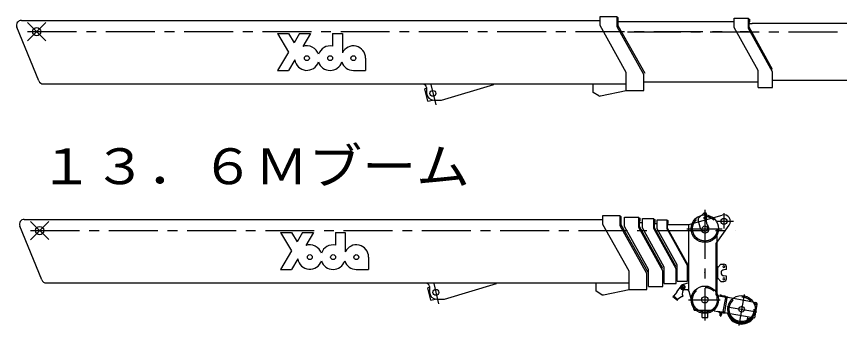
# Model space of a CAD drawing. Units: millimetres, scale not verified. Extents: x -27281 to 28002, y -18397 to 17465.
# Drawn here: x -27281 to -10455, y -6808 to -502 of the extents above; entities that cross this region are included whole.
import ezdxf
from ezdxf.enums import TextEntityAlignment as Align

# ---------------------------------------------------------------- set-up
doc = ezdxf.new("R2010")
doc.units = ezdxf.units.MM
doc.header["$LTSCALE"] = 200
doc.linetypes.add('CHAIN1', pattern=[8, 5, -1, 1, -1])
doc.linetypes.add('DASHED3', pattern=[4, 3, -1])
doc.layers.add('0-0_0', color=7, linetype='Continuous')
doc.styles.add('ＭＳ ゴシック', font='')
doc.styles.get('ＭＳ ゴシック').set_extended_font_data('MS Gothic')

msp = doc.modelspace()

# ---------------------------------------------------------------- linework, layer by layer
at = {"layer": '0-0_0'}
for p, q in [((-14998.2, -711), (-14998.2, -501.9)), ((-27180.7, -581.9), (-26018.8, -581.9)), ((-27053.8, -624), (-26682.1, -995.8)), ((-27053.8, -997.4), (-26682.1, -625.7)), ((-26018.8, -581.9), (-15351.2, -581.9)), ((-14998.2, -523.9), (-14977.2, -523.9)), ((-14977.2, -690.9), (-14977.2, -523.9)), ((-12606, -614.1), (-14977.2, -614.1)), ((-12318, -744), (-12318, -533.8)), ((-12318, -554.8), (-12290, -554.8)), ((-12304.1, -613.8), (-12290, -613.8)), ((-12304.1, -722.8), (-12304.1, -613.8)), ((-12304.1, -641.8), (-12243.2, -641.8)), ((-12290, -613.8), (-12290, -554.8)), ((-10057.1, -643), (-12243.2, -643)), ((-26822.6, -1815.9), (-27273.2, -720)), ((-14816.2, -1641.6), (-15351.2, -687)), ((-14453.2, -1683.5), (-14998.2, -711)), ((-14430, -1667.5), (-14977.2, -690.9)), ((-12119.1, -1601.7), (-12606, -726.9)), ((-11824.1, -1631.4), (-12318, -744)), ((-11824.9, -1580.5), (-12304.1, -722.7)), ((-21943.1, -851.5), (-21718.1, -1226.5)), ((-21943.1, -851.5), (-21718.1, -851.5)), ((-21718.1, -851.5), (-21605.6, -1039)), ((-21493.1, -851.5), (-21605.6, -1039)), ((-21493.1, -851.5), (-21268.1, -851.5)), ((-21268.1, -851.5), (-21426.7, -1115.9)), ((-20818.1, -851.5), (-20618.1, -851.5)), ((-20818.1, -851.5), (-20818.1, -1106.6)), ((-20618.1, -851.5), (-20618.1, -1242.5)), ((-21718.1, -1226.5), (-21943.1, -1601.5)), ((-21590.3, -1388.6), (-21718.1, -1601.5)), ((-20143.1, -1351.5), (-20143.1, -1601.5)), ((-21943.1, -1601.5), (-21718.1, -1601.5)), ((-20393.1, -1601.5), (-20143.1, -1601.5)), ((-14816.2, -2012.9), (-14816.2, -1641.6)), ((-12119.1, -1953.7), (-12119.1, -1601.7)), ((-11824.1, -1953.7), (-11824.1, -1631.4)), ((-14453.2, -2012.9), (-14453.2, -1683.5)), ((-14448.1, -1835.8), (-14453.2, -1835.8)), ((-14448.1, -1835.8), (-12119.1, -1835.8)), ((-11824.1, -1801.3), (-9552.1, -1801.3)), ((-26730.2, -1877.9), (-25811.2, -1877.9)), ((-25811.2, -1877.9), (-14816.2, -1877.9)), ((-18947.2, -1880.9), (-18947.2, -1890.9)), ((-18921.5, -1906.4), (-18947.2, -1890.9)), ((-18897.2, -1968.8), (-18934.1, -1977.8)), ((-18872.4, -2230.4), (-18934.1, -1977.8)), ((-18897.2, -1949.2), (-18897.2, -2060.9)), ((-18811.5, -1889.7), (-18710.2, -2304.1)), ((-18593.3, -2210.9), (-17524.6, -1889.5)), ((-15490.2, -2050.1), (-15490.2, -1879.3)), ((-15338.8, -2124), (-14816.2, -2013.5)), ((-14816.2, -2012.9), (-14453.2, -2012.9)), ((-12119.1, -1953.7), (-11824.1, -1953.7)), ((-15372.9, -2118.5), (-15490.2, -2050.1)), ((-18872.4, -2230.4), (-18778.8, -2207.6)), ((-18747.2, -2210.9), (-18593.3, -2210.9)), ((-13338.1, -4620), (-13228.1, -4513)), ((-13177.1, -4700.4), (-13177.1, -4534.5)), ((-12817.1, -4516.9), (-12817.1, -4826.6)), ((-27120.6, -4642), (-25958.7, -4642)), ((-26993.7, -4684.1), (-26622, -5055.9)), ((-26993.7, -5057.5), (-26622, -4685.8)), ((-25958.7, -4642), (-15291.1, -4642)), ((-15291.1, -4747.1), (-15291.1, -4562.1)), ((-15291.1, -4562.1), (-14938.1, -4562.1)), ((-14938.1, -4771.1), (-14938.1, -4562)), ((-14938.1, -4584), (-14917, -4584)), ((-14917, -4751), (-14917, -4584)), ((-14561, -4805.3), (-14561, -4595.1)), ((-14561, -4616), (-14533, -4616.1)), ((-14547.1, -4675), (-14533, -4675)), ((-14547.1, -4784), (-14547.1, -4675)), ((-14547.1, -4703), (-14486.2, -4703)), ((-14533, -4675), (-14533, -4616.1)), ((-14251.2, -4827.9), (-14251.2, -4622)), ((-14251.2, -4643), (-14226.2, -4643)), ((-14237.2, -4703), (-14226.2, -4703)), ((-14237.2, -4813), (-14237.2, -4703)), ((-14226.2, -4703), (-14226.2, -4643)), ((-13982.1, -4844.1), (-13982.1, -4649)), ((-13982.1, -4668), (-13957.1, -4668)), ((-13957.1, -4729), (-13957.1, -4668)), ((-13533.4, -4744.6), (-12851.8, -4556.2)), ((-13289, -4854.8), (-13346, -4649.5)), ((-12954.7, -4681.5), (-12626, -4681.5)), ((-26762.5, -5876), (-27213.1, -4780.1)), ((-14756.1, -5701.7), (-15291.1, -4747.1)), ((-14393.1, -5743.6), (-14938.1, -4771.1)), ((-14369.9, -5727.6), (-14917.1, -4751)), ((-14362.1, -5662.9), (-14849, -4788.2)), ((-14067.1, -5692.7), (-14561, -4805.3)), ((-14067.9, -5641.8), (-14547.1, -4784)), ((-14042.1, -5619.2), (-14486.2, -4814.4)), ((-13797.1, -5650.9), (-14251.2, -4827.9)), ((-14237.2, -4729), (-14183.1, -4729)), ((-13795.4, -5611.1), (-14237.2, -4813)), ((-13772.1, -5569.8), (-14183.1, -4836.4)), ((-13982.1, -4844.1), (-13564.1, -5590.1)), ((-13972.1, -4729), (-13957.1, -4729)), ((-13972.1, -4827.1), (-13972.1, -4729)), ((-13972.1, -4744.6), (-13533.4, -4744.6)), ((-13972.1, -4827), (-13554.1, -5571)), ((-13575, -4832), (-12851.4, -4832)), ((-13539.1, -6108.5), (-13539.1, -4744.6)), ((-12979.2, -5133), (-12711.3, -4756.9)), ((-12954.1, -6282), (-12954.1, -4832)), ((-21883, -4911.6), (-21658, -5286.6)), ((-21883, -4911.6), (-21658, -4911.6)), ((-21658, -4911.6), (-21545.5, -5099.1)), ((-21433, -4911.6), (-21545.5, -5099.1)), ((-21433, -4911.6), (-21208, -4911.6)), ((-21208, -4911.6), (-21366.6, -5176)), ((-20758, -4911.6), (-20558, -4911.6)), ((-20758, -4911.6), (-20758, -5166.7)), ((-20558, -4911.6), (-20558, -5302.6)), ((-12979.1, -6191), (-12979.1, -5133)), ((-12979.1, -5139), (-12979.1, -5133)), ((-21658, -5286.6), (-21883, -5661.6)), ((-21530.2, -5448.7), (-21658, -5661.6)), ((-20083, -5411.6), (-20083, -5661.6)), ((-13568.2, -5546), (-13539.1, -5546)), ((-21883, -5661.6), (-21658, -5661.6)), ((-20333, -5661.6), (-20083, -5661.6)), ((-14756.1, -6073), (-14756.1, -5701.7)), ((-14362.1, -6015), (-14362.1, -5662.9)), ((-14067.1, -6015), (-14067.1, -5692.7)), ((-14042.1, -5950), (-14042.1, -5619.2)), ((-13797.1, -5950), (-13797.1, -5650.9)), ((-13772.1, -5905), (-13772.1, -5569.8)), ((-13564.1, -5905), (-13564.1, -5590.1)), ((-12976.1, -5583), (-12946.1, -5613)), ((-12946.2, -5850), (-12946.1, -5613)), ((-12881.1, -5556.5), (-12946.1, -5621.5)), ((-12881.2, -5556.5), (-12817.1, -5556.5)), ((-12822.1, -5588.5), (-12817.1, -5588.5)), ((-12822.1, -5624.5), (-12817.1, -5624.5)), ((-12767.1, -5661.5), (-12817.1, -5671.5)), ((-12767.1, -5661.5), (-12767.1, -5606.5)), ((-14393.1, -6073), (-14393.1, -5743.6)), ((-13564.1, -5805), (-13539.1, -5805)), ((-13207.1, -5735), (-13207.1, -5726)), ((-12946.1, -5850), (-12976.1, -5880)), ((-12946.1, -5841.5), (-12881.1, -5906.5)), ((-12822.1, -5838.5), (-12817.1, -5838.5)), ((-12822.1, -5874.5), (-12817.1, -5874.5)), ((-12767.1, -5801.5), (-12817.1, -5791.5)), ((-12767.1, -5856.2), (-12767.1, -5801.5)), ((-26670, -5938), (-25751, -5938)), ((-25751, -5938), (-14756.1, -5938)), ((-18887.1, -5941), (-18887.1, -5951)), ((-18861.4, -5966.5), (-18887.1, -5951)), ((-18837.1, -6028.9), (-18874, -6037.9)), ((-18812.3, -6290.5), (-18874, -6037.9)), ((-18837.1, -6009.3), (-18837.1, -6121)), ((-18751.3, -5949.8), (-18650.1, -6364.2)), ((-18533.2, -6271), (-17464.5, -5949.6)), ((-15430.1, -6110.2), (-15430.1, -5939.4)), ((-14362.1, -6015), (-14067.1, -6015)), ((-14042.1, -5950), (-13797.1, -5950)), ((-13784.2, -6120.3), (-13682.5, -5998.1)), ((-13772.1, -5905), (-13564.1, -5905)), ((-13539.1, -5935.7), (-13672.8, -5978.5)), ((-13636.2, -6061.3), (-13624.1, -6046.7)), ((-12881.2, -5906.5), (-12817.1, -5906.5)), ((-15312.8, -6178.6), (-15430.1, -6110.2)), ((-15278.7, -6184.1), (-14756.1, -6073.6)), ((-14756.1, -6073), (-14393.1, -6073)), ((-13860.9, -6212.6), (-13852.6, -6202.6)), ((-13860.9, -6212.6), (-13768.1, -6289.8)), ((-13852.6, -6202.6), (-13759.8, -6279.8)), ((-13843.4, -6210.3), (-13774.9, -6128)), ((-13784.2, -6120.3), (-13774.9, -6128)), ((-13769, -6272.1), (-13678.4, -6208.3)), ((-13678.4, -6208.3), (-13667.3, -6217.5)), ((-13667.3, -6217.5), (-13659, -6207.5)), ((-13660.5, -6206.3), (-13659, -6207.5)), ((-13557.1, -6078), (-13657.1, -6078)), ((-13545.1, -6103), (-13545.1, -6090)), ((-13539.1, -6103), (-13545.1, -6103)), ((-13538.9, -6110.1), (-13430.3, -6482.7)), ((-12979.1, -6191), (-12886.9, -6207.3)), ((-12895.6, -6187.4), (-12887.9, -6178.2)), ((-12895.6, -6187.4), (-12875.7, -6204.1)), ((-12887.9, -6178.2), (-12867.9, -6194.9)), ((-12887.6, -6211.3), (-12886.9, -6207.3)), ((-12887.6, -6211.3), (-12769.4, -6232.1)), ((-12862.8, -6214.6), (-12862, -6210.2)), ((-12860.9, -6198.2), (-12736.8, -6220.1)), ((-12840.2, -6201.8), (-12839.2, -6195.9)), ((-12839.2, -6195.9), (-12790, -6204.6)), ((-12791, -6210.5), (-12790, -6204.6)), ((-12738.9, -6231.9), (-12736.8, -6220.1)), ((-12404.4, -6177.4), (-12515.5, -6807.6)), ((-18812.3, -6290.5), (-18718.7, -6267.7)), ((-18687.1, -6271), (-18533.2, -6271)), ((-13768.1, -6289.8), (-13759.8, -6279.8)), ((-13541.9, -6282), (-12897.8, -6282)), ((-12830.6, -6521.8), (-12781.3, -6242.2)), ((-12802.9, -6539.9), (-12749.1, -6234.7)), ((-12738.9, -6231.9), (-12298.7, -6309.5)), ((-12299.5, -6313.9), (-12298.7, -6309.5)), ((-12299.5, -6313.9), (-12166.6, -6337.4)), ((-12186.7, -6653.2), (-12138.2, -6377.9)), ((-13412.9, -6495.7), (-13013.9, -6495.7)), ((-13266.1, -6646.1), (-13266.1, -6495.7)), ((-13148.1, -6646.1), (-13148.1, -6495.7)), ((-13015.6, -6505.5), (-13013.9, -6495.7)), ((-13015.6, -6505.5), (-12941.8, -6518.5)), ((-12941.7, -6518.5), (-12941.1, -6514.6)), ((-12941.1, -6514.6), (-12822.9, -6535.4)), ((-12924.4, -6535.3), (-12922.3, -6523.5)), ((-12924.4, -6535.3), (-12796.4, -6557.8)), ((-12922.3, -6523.5), (-12186.7, -6653.2)), ((-12917.4, -6524.3), (-12916.6, -6519.9)), ((-12896.2, -6562.6), (-12892.4, -6540.9)), ((-12861.8, -6568.7), (-12857.9, -6547)), ((-12830.6, -6521.8), (-12820.8, -6523.6)), ((-12822.9, -6535.4), (-12820.8, -6523.6)), ((-12796.4, -6557.8), (-12794.3, -6546)), ((-12751.3, -6424.1), (-12143, -6531.4)), ((-13266.1, -6646.1), (-13148.1, -6646.1)), ((-12896.3, -6613.3), (-12879.1, -6616.4)), ((-12896.2, -6562.6), (-12861.8, -6568.7)), ((-12896.2, -6613.3), (-12896.2, -6562.6)), ((-12879.1, -6616.4), (-12861.8, -6568.7)), ((-12337.3, -6689.6), (-12326.5, -6628.5)), ((-12337.3, -6689.6), (-12278.2, -6700)), ((-12278.2, -6700), (-12267.4, -6638.9))]:
    msp.add_line(p, q, dxfattribs=at)
at = {"layer": '0-0_0', "linetype": 'CHAIN1'}
for p, q in [((-27052.1, -810.7), (-12648.1, -810.7)), ((-14697.1, -811.9), (-7313.4, -811.9)), ((-13207.1, -4446.8), (-13207.1, -6706)), ((-26992, -4870.8), (-12588, -4870.8))]:
    msp.add_line(p, q, dxfattribs=at)
at = {"layer": '0-0_0', "linetype": 'DASHED3'}
for p, q in [((-14789.9, -811.9), (-14620.1, -811.9)), ((-12486.8, -810.7), (-12317, -810.7))]:
    msp.add_line(p, q, dxfattribs=at)
at = {"layer": '0-0_0'}
for points in [[(-15351.2, -687), (-15351.2, -502), (-14998.2, -502)], [(-12606, -726.9), (-12606, -533.8), (-12318, -533.8)], [(-14849, -4788.2), (-14849, -4595.1), (-14561, -4595.1)], [(-14486.2, -4814.4), (-14486.2, -4622), (-14251.2, -4622)], [(-14183.1, -4836.4), (-14183.1, -4649), (-13982.1, -4649)], [(-12781.3, -6242.2), (-12771.5, -6243.9), (-12769.4, -6232.1)]]:
    msp.add_lwpolyline(points, dxfattribs=at)
for centre, radius in [((-26867.1, -810.7), 85), ((-21343.1, -1351.5), 50), ((-20868.1, -1351.5), 50), ((-20393.1, -1351.5), 50), ((-18767.2, -2070.9), 60), ((-13207.1, -4534.5), 12.5), ((-13207.1, -4832), 280), ((-13207.1, -4612), 17), ((-12817.1, -4681.5), 60), ((-26807, -4870.8), 85), ((-13207.1, -4832), 55), ((-21283, -5411.6), 50), ((-20808, -5411.6), 50), ((-20333, -5411.6), 50), ((-13653.3, -6022.4), 38), ((-13657.1, -6027), 18.6), ((-13207.1, -6282), 280), ((-18707.1, -6131), 60), ((-13207.1, -6282), 65), ((-12457, -6476), 280), ((-12177.9, -6372.9), 13.5), ((-12457, -6476), 57.2), ((-12304.3, -6675.1), 12.5), ((-12304.3, -6675.1), 6)]:
    msp.add_circle(centre, radius, dxfattribs=at)
at = {"layer": '0-0_0', "linetype": 'CHAIN1'}
for centre in [(-13207.1, -4832), (-13207.1, -6282), (-12457, -6476)]:
    msp.add_circle(centre, 253, dxfattribs=at)
at = {"layer": '0-0_0'}
for centre, radius, start, end in [((-27180.7, -681.9), 100, 90, 202.34909), ((-21343.1, -1351.5), 250, 18.19487, 109.54695), ((-20868.1, -1351.5), 250, 78.46303, 161.80511), ((-20393.1, -1351.5), 250, 0, 154.15807), ((-21343.1, -1351.5), 250, 188.52551, 341.80511), ((-20868.1, -1351.5), 250, 198.19487, 341.80511), ((-20393.1, -1351.5), 250, 198.19487, 270), ((-26730.2, -1777.9), 100, 202.34909, 270), ((-18947.2, -1949.2), 50, 359.9998, 59.036), ((-18747.2, -2060.9), 150, 180, 269.9999), ((-15348.8, -2077), 48, 239.7397, 281.934), ((-13207.1, -4534.5), 30, 359.1092, 134.202), ((-27120.6, -4742), 100, 90, 202.34909), ((-13317.1, -4641.5), 30, 133.876, 195.52), ((-13077.1, -4700.4), 100, 180, 225.3566), ((-12817.1, -4681.5), 130, 324.5372, 105.449), ((-13207.1, -4832), 85, 195.521, 45.7212), ((-21283, -5411.6), 250, 18.19487, 109.54695), ((-20808, -5411.6), 250, 78.46303, 161.80511), ((-20333, -5411.6), 250, 0, 154.15807), ((-21283, -5411.6), 250, 188.52551, 341.80511), ((-20808, -5411.6), 250, 198.19487, 341.80511), ((-20333, -5411.6), 250, 198.19487, 270), ((-12817.1, -5731.5), 60, 90, 269.9999), ((-12822.1, -5606.5), 18, 90, 269.9998), ((-12817.1, -5606.5), 50, 359.4589, 90), ((-12817.1, -5606.5), 18, 270.0001, 90), ((-26670, -5838), 100, 202.34909, 270), ((-12822.1, -5856.5), 18, 90, 269.9998), ((-12817.1, -5856.5), 18, 270.0001, 90), ((-12817.1, -5856.5), 50, 269.9997, 0.6725), ((-18887.1, -6009.3), 50, 359.9998, 59.036), ((-13657.1, -6027), 51, 107.918, 269.9998), ((-18687.1, -6121), 150, 180, 269.9999), ((-15288.6, -6137.1), 48, 239.7397, 281.934), ((-13524, -6154.7), 146, 140.25, 200.693), ((-13557.1, -6090), 12, 0, 89.999), ((-13512, -6182.4), 8, 260, 262.2213), ((-13512, -6182.4), 8, 260, 262.2213), ((-13511.9, -6182.3), 8, 260, 262.2213), ((-13511.9, -6182.3), 8, 260, 262.2213), ((-12858.3, -6183.4), 27, 229.99, 259.9873), ((-12858.3, -6183.4), 15, 229.9993, 259.9994), ((-12172.6, -6371.8), 35, 349.9985, 80.009), ((-13413, -6477.7), 18, 196.25, 269.9993), ((-12457, -6476), 301, 195.061, 324.93865), ((-12457, -6476), 285, 196.575, 323.42503)]:
    msp.add_arc(centre, radius, start, end, dxfattribs=at)

# ---------------------------------------------------------------- texts
at = {"layer": '0-0_0', "color": 3, "style": 'ＭＳ ゴシック', "width": 1.1}
msp.add_text('１３．６Ｍブーム', height=733.1, dxfattribs=at).set_placement((-26811.6, -4144.2), align=Align.BOTTOM_LEFT)

doc.saveas('drawing.dxf')
